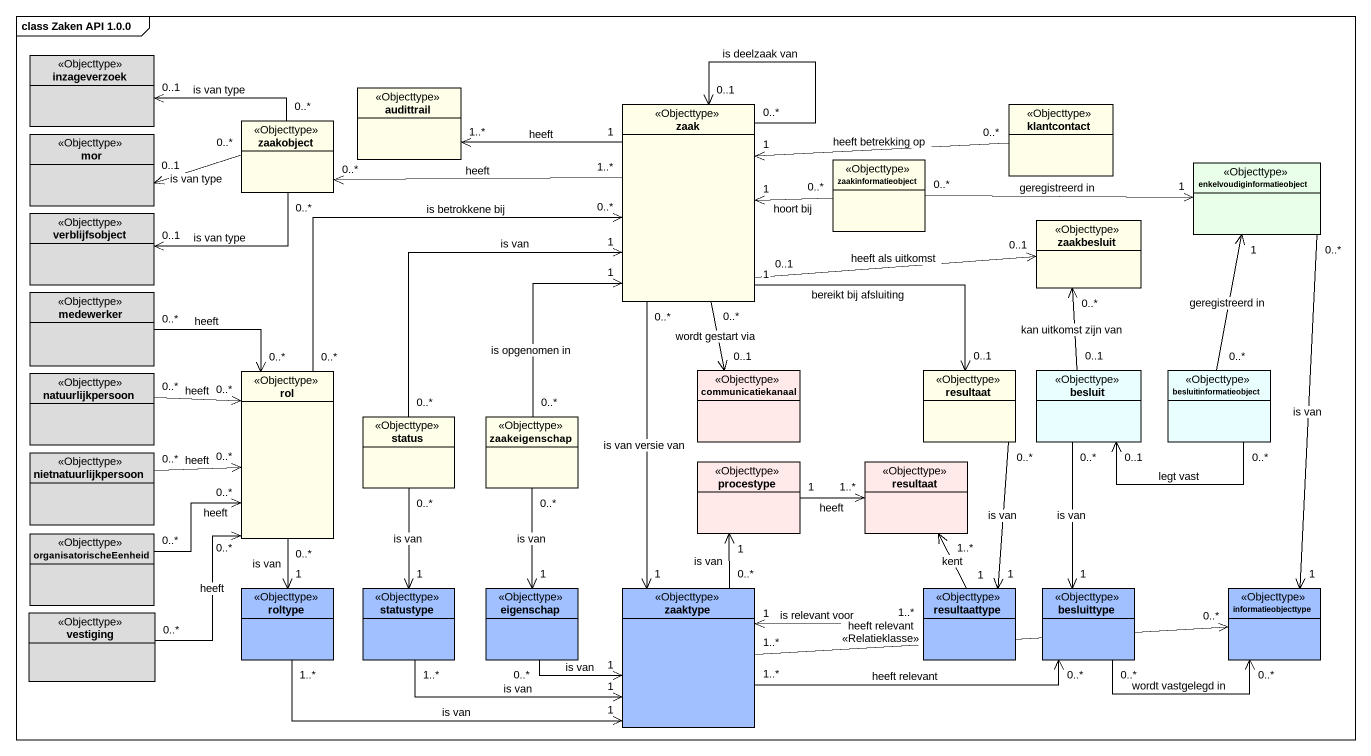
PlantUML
@startuml
mainframe class Zaken API 1.0.0
hide circle
hide empty members
class inzageverzoek <<Objecttype>> #DCDCDC
class audittrail <<Objecttype>> #FFFFE9
class zaak <<Objecttype>> #FFFFE9
class klantcontact <<Objecttype>> #FFFFE9
class mor <<Objecttype>> #DCDCDC
class zaakobject <<Objecttype>> #FFFFE9
class zaakinformatieobject <<Objecttype>> #FFFFE9
class enkelvoudiginformatieobject <<Objecttype>> #E9FFE9
class verblijfsobject <<Objecttype>> #DCDCDC
class zaakbesluit <<Objecttype>> #FFFFE9
class medewerker <<Objecttype>> #DCDCDC
class natuurlijkpersoon <<Objecttype>> #DCDCDC
class rol <<Objecttype>> #FFFFE9
class communicatiekanaal <<Objecttype>> #FFE9E9
class resultaat <<Objecttype>> #FFFFE9
class besluit <<Objecttype>> #E9FFFF
class besluitinformatieobject <<Objecttype>> #E9FFFF
class status <<Objecttype>> #FFFFE9
class zaakeigenschap <<Objecttype>> #FFFFE9
class nietnatuurlijkpersoon <<Objecttype>> #DCDCDC
class procestype <<Objecttype>> #FFE9E9
class "resultaat" as resultaat_2 <<Objecttype>> #FFE9E9
class organisatorischeEenheid <<Objecttype>> #DCDCDC
class vestiging <<Objecttype>> #DCDCDC
class roltype <<Objecttype>> #A0C0FF
class statustype <<Objecttype>> #A0C0FF
class eigenschap <<Objecttype>> #A0C0FF
class zaaktype <<Objecttype>> #A0C0FF
class resultaattype <<Objecttype>> #A0C0FF
class besluittype <<Objecttype>> #A0C0FF
class informatieobjecttype <<Objecttype>> #A0C0FF
zaak "1" -left-> "1..*" audittrail : heeft
zaak "0..*" --> "0..1" zaak : is deelzaak van
zaak "1..*" -left-> "0..*" zaakobject : heeft
zaak "1" <-right- "0..*" zaakinformatieobject : hoort bij
zaak "0..1" -right-> "0..1" zaakbesluit : heeft als uitkomst
zaak "0..*" --> "0..1" communicatiekanaal : wordt gestart via
zaak "0..*" --> "1" zaaktype : is van versie van
klantcontact "0..*" -left-> "1" zaak : heeft betrekking op
zaakobject "0..*" -left-> "0..1" inzageverzoek : is van type
zaakobject "0..*" -left-> "0..1" mor : is van type
zaakobject "0..*" -left-> "0..1" verblijfsobject : is van type
zaakinformatieobject "0..*" -right-> "1" enkelvoudiginformatieobject : geregistreerd in
enkelvoudiginformatieobject "0..*" --> "1" informatieobjecttype : is van
zaakbesluit "0..*" <-- "0..1" besluit : kan uitkomst zijn van
medewerker "0..*" --> "0..*" rol : heeft
natuurlijkpersoon "0..*" -right-> "0..*" rol : heeft
rol "0..*" -up-> "0..*" zaak : is betrokkene bij
rol "0..*" --> "1" roltype : is van
resultaat "0..1" <-up- "1" zaak : bereikt bij afsluiting
resultaat "0..*" --> "1" resultaattype : is van
besluit "0..1" <-right- "0..*" besluitinformatieobject : legt vast
besluit "0..*" --> "1" besluittype : is van
besluitinformatieobject "0..*" -up-> "1" enkelvoudiginformatieobject : geregistreerd in
status "0..*" -up-> "1" zaak : is van
status "0..*" --> "1" statustype : is van
zaakeigenschap "0..*" -up-> "1" zaak : is opgenomen in
nietnatuurlijkpersoon "0..*" -right-> "0..*" rol : heeft
procestype "1" -right-> "1..*" resultaat_2 : heeft
organisatorischeEenheid "0..*" -right-> "0..*" rol : heeft
vestiging "0..*" -up-> "0..*" rol : heeft
roltype "1..*" -right-> "1" zaaktype : is van
statustype "1..*" -right-> "1" zaaktype : is van
eigenschap "1" <-up- "0..*" zaakeigenschap : is van
eigenschap "0..*" -right-> "1" zaaktype : is van
zaaktype "0..*" -up-> "1" procestype : is van
zaaktype "1..*" -right-> "0..*" besluittype : heeft relevant
zaaktype "1..*" -right-> "0..*" informatieobjecttype : heeft relevant\n<<Relatieklasse>>
resultaattype "1" -up-> "1..*" resultaat_2 : kent
resultaattype "1..*" -left-> "1" zaaktype : is relevant voor
besluittype "0..*" -right-> "0..*" informatieobjecttype : wordt vastgelegd in
@enduml
